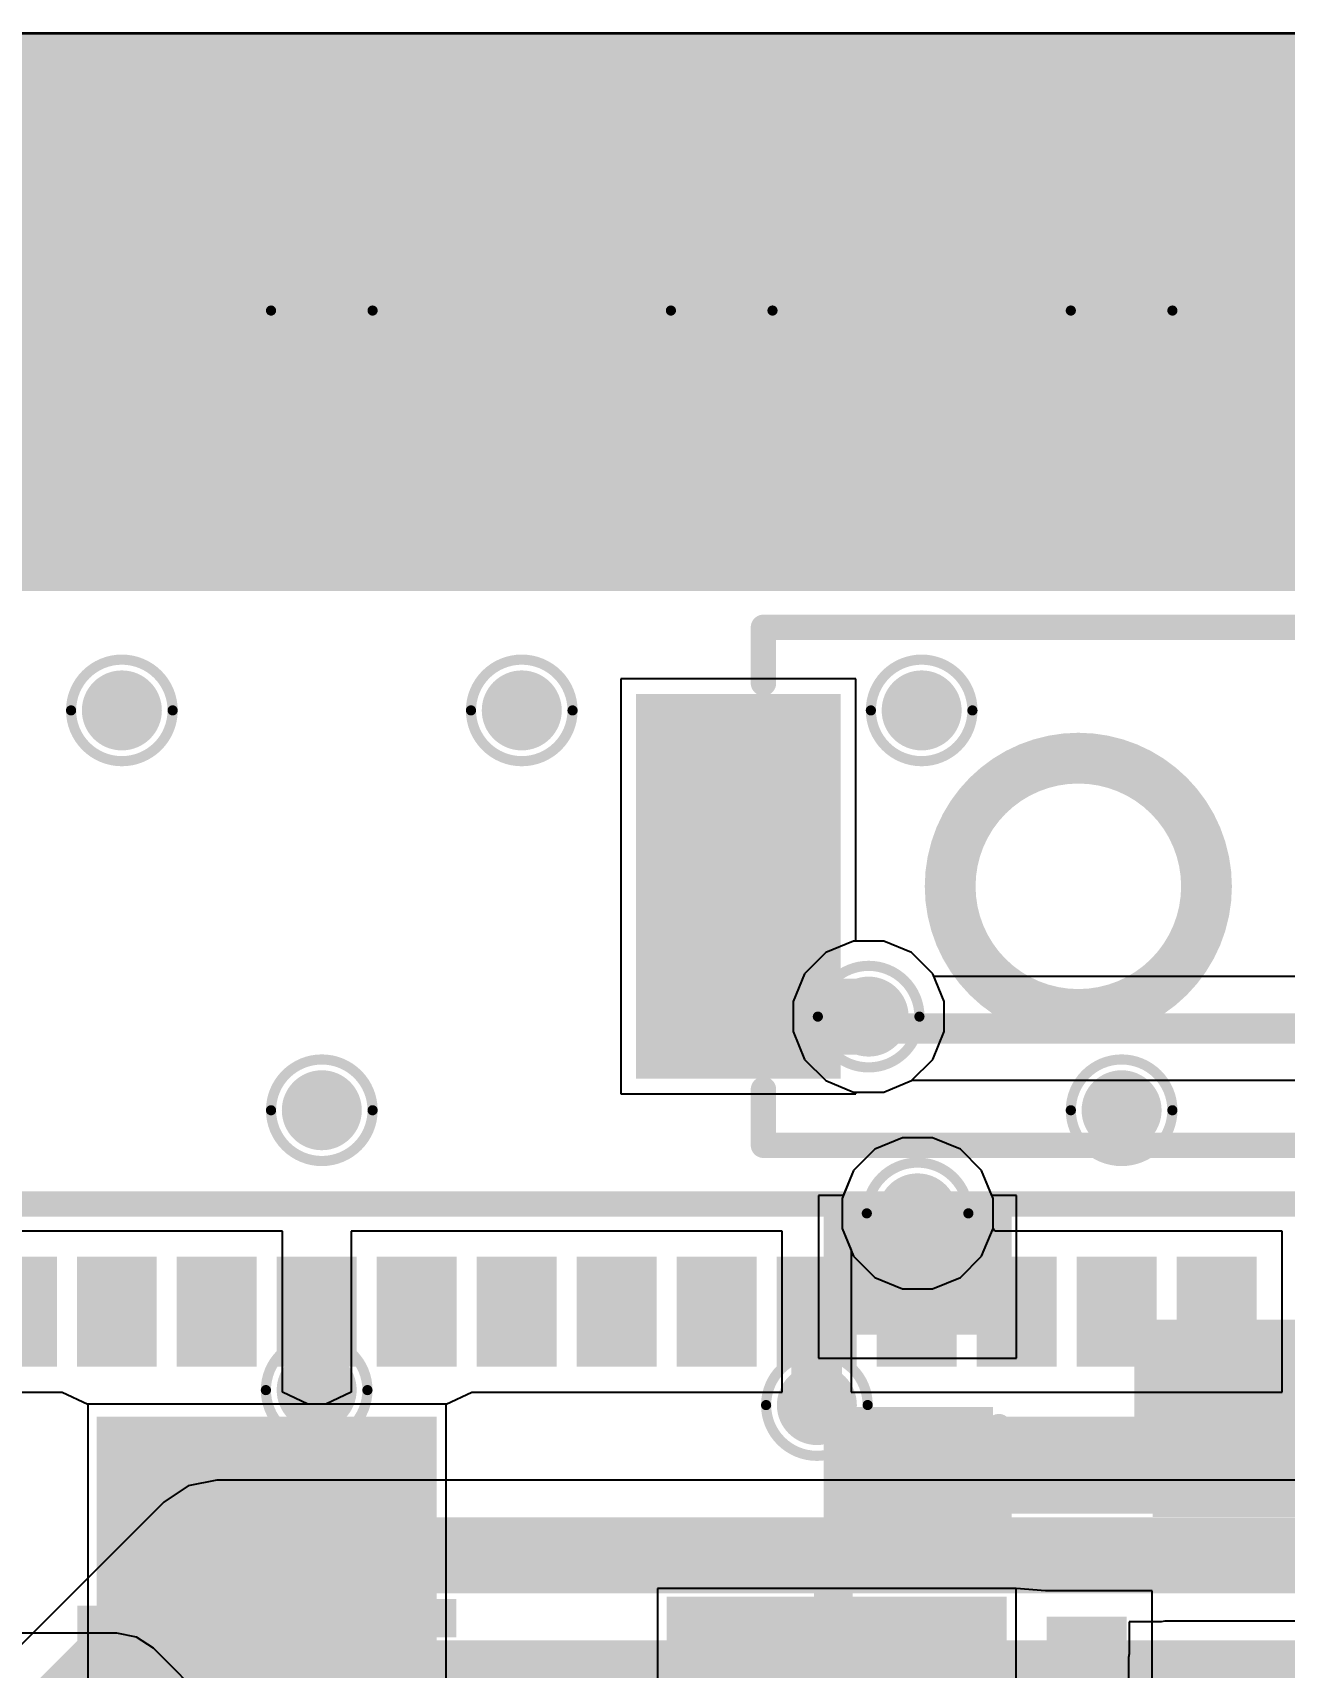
# Model space of a CAD drawing. Header units: inches. Extents: x -10 to 344, y -7 to 75.
# Drawn here: x 34.79 to 41.05, y 10.62 to 18.79 of the extents above; entities that cross this region are included whole.
import ezdxf

# ---------------------------------------------------------------- set-up
doc = ezdxf.new("R2010")
doc.units = ezdxf.units.IN
for name, color, linetype in [('Bottom Layer', 5, 'Continuous'), ('Bottom Overlay', 54, 'Continuous'), ('Bottom Paste', 16, 'Continuous'), ('Bottom Solder', 6, 'Continuous'), ('Drill Drawing', 1, 'Continuous'), ('Mid Layer 1', 16, 'Continuous'), ('Mid Layer 2', 76, 'Continuous'), ('Top Layer', 1, 'Continuous'), ('Top Overlay', 2, 'Continuous'), ('Top Paste', 8, 'Continuous'), ('Top Solder', 216, 'Continuous'), ('Via Holes', 16, 'Continuous')]:
    doc.layers.add(name, color=color, linetype=linetype)
doc.styles.add('Arial_Bold', font='', dxfattribs={"height": 0.2})
doc.styles.get('Arial_Bold').set_extended_font_data('Arial', bold=True)

# ---------------------------------------------------------------- blocks, each defined once
blk = doc.blocks.new('B3U_1000P_10')
at = {"layer": 'Top Layer'}
for points in [[(-2.10999959, 0.85999955), (-1.28999869, 0.85999955), (-1.28999869, -0.85999955), (-2.10999959, -0.85999955)], [(1.29000123, 0.85999955), (2.11000213, 0.85999955), (2.11000213, -0.85999955), (1.29000123, -0.85999955)]]:
    blk.add_hatch(color=1, dxfattribs=at).paths.add_polyline_path(points)
at = {"layer": 'Top Paste'}
for points in [[(-2.10999959, 0.85999955), (-1.28999869, 0.85999955), (-1.28999869, -0.85999955), (-2.10999959, -0.85999955)], [(1.29000123, 0.85999955), (2.11000213, 0.85999955), (2.11000213, -0.85999955), (1.29000123, -0.85999955)]]:
    blk.add_hatch(color=8, dxfattribs=at).paths.add_polyline_path(points)
at = {"layer": 'Top Solder'}
for points in [[(-2.21159959, 0.96159955), (-1.18839869, 0.96159955), (-1.18839869, -0.96159955), (-2.21159959, -0.96159955)], [(1.18840123, 0.96159955), (2.21160213, 0.96159955), (2.21160213, -0.96159955), (1.18840123, -0.96159955)]]:
    blk.add_hatch(color=216, dxfattribs=at).paths.add_polyline_path(points)
at = {"layer": 'Top Overlay'}
for points in [[(-1.5748, 1.016, 0.127, 0.127, 0), (-1.5748, 1.2954, 0.127, 0.127, 0)], [(-1.5748, 1.2954, 0.127, 0.127, 0), (1.57480254, 1.2954, 0.127, 0.127, 0)], [(1.57480254, 1.016, 0.127, 0.127, 0), (1.57480254, 1.2954, 0.127, 0.127, 0)], [(-1.5748, -1.2954, 0.127, 0.127, 0), (-1.5748, -1.016, 0.127, 0.127, 0)], [(1.57480254, -1.2954, 0.127, 0.127, 0), (1.57480254, -1.016, 0.127, 0.127, 0)], [(-1.5748, -1.2954, 0.127, 0.127, 0), (1.57480254, -1.2954, 0.127, 0.127, 0)]]:
    blk.add_lwpolyline(points, format="xyseb", dxfattribs=at)
for points in [[(-1.60655, 1.2954, 0.0635, 0.0635, 1), (-1.54305, 1.2954, 0.0635, 0.0635, 1)], [(-1.60655, 1.2954, 0.0635, 0.0635, 1), (-1.54305, 1.2954, 0.0635, 0.0635, 1)], [(1.54305254, 1.2954, 0.0635, 0.0635, 1), (1.60655254, 1.2954, 0.0635, 0.0635, 1)], [(1.54305254, 1.2954, 0.0635, 0.0635, 1), (1.60655254, 1.2954, 0.0635, 0.0635, 1)], [(-1.60655, 1.016, 0.0635, 0.0635, 1), (-1.54305, 1.016, 0.0635, 0.0635, 1)], [(1.54305254, 1.016, 0.0635, 0.0635, 1), (1.60655254, 1.016, 0.0635, 0.0635, 1)], [(0.64106806, 0, 0.254, 0.254, 1), (-0.64106806, 0, 0.254, 0.254, 1)], [(-0.7045680599999999, 0, 0.127, 0.127, 1), (-0.5775680599999999, 0, 0.127, 0.127, 1)], [(0.5775680599999999, 0, 0.127, 0.127, 1), (0.7045680599999999, 0, 0.127, 0.127, 1)], [(-1.60655, -1.016, 0.0635, 0.0635, 1), (-1.54305, -1.016, 0.0635, 0.0635, 1)], [(1.54305254, -1.016, 0.0635, 0.0635, 1), (1.60655254, -1.016, 0.0635, 0.0635, 1)], [(-1.60655, -1.2954, 0.0635, 0.0635, 1), (-1.54305, -1.2954, 0.0635, 0.0635, 1)], [(-1.60655, -1.2954, 0.0635, 0.0635, 1), (-1.54305, -1.2954, 0.0635, 0.0635, 1)], [(1.54305254, -1.2954, 0.0635, 0.0635, 1), (1.60655254, -1.2954, 0.0635, 0.0635, 1)], [(1.54305254, -1.2954, 0.0635, 0.0635, 1), (1.60655254, -1.2954, 0.0635, 0.0635, 1)]]:
    blk.add_lwpolyline(points, format="xyseb", close=True, dxfattribs=at)
blk = doc.blocks.new('NRF9151_LACA_R_30')
at = {"layer": 'Top Layer'}
for points in [[(-3.64999651, -2.04999717), (-2.04999717, -2.04999717), (-2.04999717, -3.64999651), (-3.64999651, -3.64999651)], [(-0.79999713, -2.59999607), (0.8000022099999999, -2.59999607), (0.8000022099999999, -4.54999725), (-0.79999713, -4.54999725)], [(-3.94999718, -3.24999858), (-3.94999718, -3.54999798), (-4.249996579999999, -3.54999798), (-4.249996579999999, -3.24999858)], [(-4.89999528, -5.34999819), (-4.89999528, -4.89999909), (-4.59999588, -4.89999909), (-4.59999588, -5.34999819)], [(-4.399993739999999, -5.34999819), (-4.399993739999999, -4.89999909), (-4.09999434, -4.89999909), (-4.09999434, -5.34999819)], [(-3.899969339999999, -5.34999819), (-3.899969339999999, -4.89999909), (-3.59996994, -4.89999909), (-3.59996994, -5.34999819)], [(-3.39997034, -5.34999819), (-3.39997034, -4.89999909), (-3.09997094, -4.89999909), (-3.09997094, -5.34999819)], [(-2.89997134, -5.34999819), (-2.89997134, -4.89999909), (-2.59997194, -4.89999909), (-2.59997194, -5.34999819)], [(-2.3999698, -5.34999819), (-2.3999698, -4.89999909), (-2.0999704, -4.89999909), (-2.0999704, -5.34999819)], [(-1.8999708, -5.34999819), (-1.8999708, -4.89999909), (-1.5999714, -4.89999909), (-1.5999714, -5.34999819)], [(-1.3999972, -5.34999819), (-1.3999972, -4.89999909), (-1.0999978, -4.89999909), (-1.0999978, -5.34999819)], [(-0.8999982, -5.34999819), (-0.8999982, -4.89999909), (-0.5999987999999999, -4.89999909), (-0.5999987999999999, -5.34999819)], [(-0.3999966599999999, -5.34999819), (-0.3999966599999999, -4.89999909), (-0.09999725999999998, -4.89999909), (-0.09999726000000002, -5.34999819)], [(0.10000234, -5.34999819), (0.10000234, -4.89999909), (0.40000174, -4.89999909), (0.40000174, -5.34999819)], [(0.6000038799999999, -5.34999819), (0.6000038799999999, -4.89999909), (0.9000032799999999, -4.89999909), (0.9000032799999999, -5.34999819)], [(1.10002828, -5.34999819), (1.10002828, -4.89999909), (1.40002768, -4.89999909), (1.40002768, -5.34999819)]]:
    blk.add_hatch(color=1, dxfattribs=at).paths.add_polyline_path(points)
at = {"layer": 'Top Paste'}
for points in [[(-3.64999651, -2.04999717), (-2.04999717, -2.04999717), (-2.04999717, -3.64999651), (-3.64999651, -3.64999651)], [(-0.79999713, -2.59999607), (0.8000022099999999, -2.59999607), (0.8000022099999999, -4.54999725), (-0.79999713, -4.54999725)], [(-3.94999718, -3.24999858), (-3.94999718, -3.54999798), (-4.249996579999999, -3.54999798), (-4.249996579999999, -3.24999858)], [(-4.89999528, -5.34999819), (-4.89999528, -4.89999909), (-4.59999588, -4.89999909), (-4.59999588, -5.34999819)], [(-4.399993739999999, -5.34999819), (-4.399993739999999, -4.89999909), (-4.09999434, -4.89999909), (-4.09999434, -5.34999819)], [(-3.899969339999999, -5.34999819), (-3.899969339999999, -4.89999909), (-3.59996994, -4.89999909), (-3.59996994, -5.34999819)], [(-3.39997034, -5.34999819), (-3.39997034, -4.89999909), (-3.09997094, -4.89999909), (-3.09997094, -5.34999819)], [(-2.89997134, -5.34999819), (-2.89997134, -4.89999909), (-2.59997194, -4.89999909), (-2.59997194, -5.34999819)], [(-2.3999698, -5.34999819), (-2.3999698, -4.89999909), (-2.0999704, -4.89999909), (-2.0999704, -5.34999819)], [(-1.8999708, -5.34999819), (-1.8999708, -4.89999909), (-1.5999714, -4.89999909), (-1.5999714, -5.34999819)], [(-1.3999972, -5.34999819), (-1.3999972, -4.89999909), (-1.0999978, -4.89999909), (-1.0999978, -5.34999819)], [(-0.8999982, -5.34999819), (-0.8999982, -4.89999909), (-0.5999987999999999, -4.89999909), (-0.5999987999999999, -5.34999819)], [(-0.3999966599999999, -5.34999819), (-0.3999966599999999, -4.89999909), (-0.09999725999999998, -4.89999909), (-0.09999726000000002, -5.34999819)], [(0.10000234, -5.34999819), (0.10000234, -4.89999909), (0.40000174, -4.89999909), (0.40000174, -5.34999819)], [(0.6000038799999999, -5.34999819), (0.6000038799999999, -4.89999909), (0.9000032799999999, -4.89999909), (0.9000032799999999, -5.34999819)], [(1.10002828, -5.34999819), (1.10002828, -4.89999909), (1.40002768, -4.89999909), (1.40002768, -5.34999819)]]:
    blk.add_hatch(color=8, dxfattribs=at).paths.add_polyline_path(points)
at = {"layer": 'Top Solder'}
for points in [[(-3.69999641, -1.99999727), (-1.99999727, -1.99999727), (-1.99999727, -3.69999641), (-3.69999641, -3.69999641)], [(-0.8499970299999999, -2.54999617), (0.8500021099999999, -2.54999617), (0.8500021099999999, -4.599997149999999), (-0.8499970299999999, -4.599997149999999)], [(-3.89999728, -3.19999868), (-3.89999728, -3.59999788), (-4.29999648, -3.59999788), (-4.29999648, -3.19999868)], [(-4.949995179999999, -5.39999809), (-4.949995179999999, -4.84999919), (-4.54999598, -4.84999919), (-4.54999598, -5.39999809)], [(-4.44999364, -5.39999809), (-4.44999364, -4.84999919), (-4.04999444, -4.84999919), (-4.04999444, -5.39999809)], [(-3.94996924, -5.39999809), (-3.94996924, -4.84999919), (-3.549970039999999, -4.84999919), (-3.549970039999999, -5.39999809)], [(-3.449970239999999, -5.39999809), (-3.449970239999999, -4.84999919), (-3.04997104, -4.84999919), (-3.04997104, -5.39999809)], [(-2.94997124, -5.39999809), (-2.94997124, -4.84999919), (-2.54997204, -4.84999919), (-2.54997204, -5.39999809)], [(-2.4499697, -5.39999809), (-2.4499697, -4.84999919), (-2.0499705, -4.84999919), (-2.0499705, -5.39999809)], [(-1.9499707, -5.39999809), (-1.9499707, -4.84999919), (-1.5499715, -4.84999919), (-1.5499715, -5.39999809)], [(-1.4499971, -5.39999809), (-1.4499971, -4.84999919), (-1.0499979, -4.84999919), (-1.0499979, -5.39999809)], [(-0.9499980999999998, -5.39999809), (-0.9499980999999998, -4.84999919), (-0.5499989, -4.84999919), (-0.5499989, -5.39999809)], [(-0.44999656, -5.39999809), (-0.44999656, -4.84999919), (-0.04999736, -4.84999919), (-0.04999736, -5.39999809)], [(0.05000244, -5.39999809), (0.05000244, -4.84999919), (0.4500016399999999, -4.84999919), (0.4500016399999999, -5.39999809)], [(0.5500039800000001, -5.39999809), (0.5500039800000001, -4.84999919), (0.9500031800000001, -4.84999919), (0.9500031800000001, -5.39999809)], [(1.05002838, -5.39999809), (1.05002838, -4.84999919), (1.45002758, -4.84999919), (1.45002758, -5.39999809)]]:
    blk.add_hatch(color=216, dxfattribs=at).paths.add_polyline_path(points)
at = {"layer": 'Top Overlay'}
blk.add_lwpolyline([(6.1468, -5.6642, 0.127, 0.127, 0), (-6.1468, -5.6642, 0.127, 0.127, 0)], format="xyseb", dxfattribs=at)
blk = doc.blocks.new('C___0402_B_97')
at = {"layer": 'Bottom Layer'}
for points in [[(-0.2413, 0.3175), (-0.2412999999999999, -0.3175), (-0.6985, -0.3175), (-0.6985, 0.3175)], [(0.6985, 0.3175), (0.6985, -0.3175), (0.2413, -0.3175), (0.2412999999999999, 0.3175)]]:
    blk.add_hatch(color=5, dxfattribs=at).paths.add_polyline_path(points)
at = {"layer": 'Bottom Paste'}
for points in [[(-0.2413, 0.3175), (-0.2412999999999999, -0.3175), (-0.6985, -0.3175), (-0.6985, 0.3175)], [(0.6985, 0.3175), (0.6985, -0.3175), (0.2413, -0.3175), (0.2412999999999999, 0.3175)]]:
    blk.add_hatch(color=16, dxfattribs=at).paths.add_polyline_path(points)
at = {"layer": 'Bottom Solder'}
for points in [[(-0.18130012, 0.37749988), (-0.18130012, -0.37749988), (-0.7584998799999999, -0.37749988), (-0.7584998799999999, 0.37749988)], [(0.7584998799999999, 0.37749988), (0.7584998799999999, -0.37749988), (0.18130012, -0.37749988), (0.18130012, 0.37749988)]]:
    blk.add_hatch(color=6, dxfattribs=at).paths.add_polyline_path(points)
at = {"layer": 'Bottom Overlay'}
for points in [[(-0.7874, 0.4064, 0.127, 0.127, 0), (-0.7874, -0.4064, 0.127, 0.127, 0)], [(-0.7874, 0.4064, 0.127, 0.127, 0), (-0.2794, 0.4064, 0.127, 0.127, 0)], [(0.2794, 0.4064, 0.127, 0.127, 0), (0.7874, 0.4064, 0.127, 0.127, 0)], [(0.7874, 0.4064, 0.127, 0.127, 0), (0.7874, -0.4064, 0.127, 0.127, 0)], [(-0.7874, -0.4064, 0.127, 0.127, 0), (-0.2794, -0.4064, 0.127, 0.127, 0)], [(0.2794, -0.4064, 0.127, 0.127, 0), (0.7874, -0.4064, 0.127, 0.127, 0)]]:
    blk.add_lwpolyline(points, format="xyseb", dxfattribs=at)
for points in [[(-0.8191499999999999, 0.4064, 0.0635, 0.0635, 1), (-0.7556499999999999, 0.4064, 0.0635, 0.0635, 1)], [(-0.8191499999999999, 0.4064, 0.0635, 0.0635, 1), (-0.7556499999999999, 0.4064, 0.0635, 0.0635, 1)], [(-0.31115, 0.4064, 0.0635, 0.0635, 1), (-0.24765, 0.4064, 0.0635, 0.0635, 1)], [(0.24765, 0.4064, 0.0635, 0.0635, 1), (0.31115, 0.4064, 0.0635, 0.0635, 1)], [(0.7556499999999999, 0.4064, 0.0635, 0.0635, 1), (0.8191499999999999, 0.4064, 0.0635, 0.0635, 1)], [(0.7556499999999999, 0.4064, 0.0635, 0.0635, 1), (0.8191499999999999, 0.4064, 0.0635, 0.0635, 1)], [(-0.8191499999999999, -0.4064, 0.0635, 0.0635, 1), (-0.7556499999999999, -0.4064, 0.0635, 0.0635, 1)], [(-0.8191499999999999, -0.4064, 0.0635, 0.0635, 1), (-0.7556499999999999, -0.4064, 0.0635, 0.0635, 1)], [(-0.31115, -0.4064, 0.0635, 0.0635, 1), (-0.24765, -0.4064, 0.0635, 0.0635, 1)], [(0.24765, -0.4064, 0.0635, 0.0635, 1), (0.31115, -0.4064, 0.0635, 0.0635, 1)], [(0.7556499999999999, -0.4064, 0.0635, 0.0635, 1), (0.8191499999999999, -0.4064, 0.0635, 0.0635, 1)], [(0.7556499999999999, -0.4064, 0.0635, 0.0635, 1), (0.8191499999999999, -0.4064, 0.0635, 0.0635, 1)]]:
    blk.add_lwpolyline(points, format="xyseb", close=True, dxfattribs=at)
blk = doc.blocks.new('C___0603_B_105')
at = {"layer": 'Bottom Layer'}
for points in [[(-1.143, -0.4445), (-1.143, 0.4445), (-0.3810000000000001, 0.4445), (-0.3809999999999999, -0.4445)], [(0.3810000000000001, -0.4445), (0.3809999999999999, 0.4445), (1.143, 0.4445), (1.143, -0.4445)]]:
    blk.add_hatch(color=5, dxfattribs=at).paths.add_polyline_path(points)
at = {"layer": 'Bottom Paste'}
for points in [[(-1.143, -0.4445), (-1.143, 0.4445), (-0.3810000000000001, 0.4445), (-0.3809999999999999, -0.4445)], [(0.3810000000000001, -0.4445), (0.3809999999999999, 0.4445), (1.143, 0.4445), (1.143, -0.4445)]]:
    blk.add_hatch(color=16, dxfattribs=at).paths.add_polyline_path(points)
at = {"layer": 'Bottom Solder'}
for points in [[(-1.20299988, -0.50449988), (-1.20299988, 0.5044998799999999), (-0.3210001200000001, 0.50449988), (-0.3210001199999999, -0.5044998799999999)], [(0.3210001200000001, -0.50449988), (0.3210001199999999, 0.5044998799999999), (1.20299988, 0.50449988), (1.20299988, -0.5044998799999999)]]:
    blk.add_hatch(color=6, dxfattribs=at).paths.add_polyline_path(points)
at = {"layer": 'Bottom Overlay'}
for points in [[(-1.2446, -0.5334, 0.127, 0.127, 0), (-1.2446, 0.5334, 0.127, 0.127, 0)], [(-0.4571999999999999, 0.5334, 0.127, 0.127, 0), (-1.2446, 0.5334, 0.127, 0.127, 0)], [(1.2446, 0.5334, 0.127, 0.127, 0), (0.4571999999999999, 0.5334, 0.127, 0.127, 0)], [(1.2446, -0.5334, 0.127, 0.127, 0), (1.2446, 0.5334, 0.127, 0.127, 0)], [(-0.4571999999999999, -0.5334, 0.127, 0.127, 0), (-1.2446, -0.5334, 0.127, 0.127, 0)], [(1.2446, -0.5334, 0.127, 0.127, 0), (0.4571999999999999, -0.5334, 0.127, 0.127, 0)]]:
    blk.add_lwpolyline(points, format="xyseb", dxfattribs=at)
for points in [[(-1.27635, 0.5334, 0.0635, 0.0635, 1), (-1.21285, 0.5334, 0.0635, 0.0635, 1)], [(-1.27635, 0.5334, 0.0635, 0.0635, 1), (-1.21285, 0.5334, 0.0635, 0.0635, 1)], [(-0.4889499999999999, 0.5334, 0.0635, 0.0635, 1), (-0.42545, 0.5334, 0.0635, 0.0635, 1)], [(0.42545, 0.5334, 0.0635, 0.0635, 1), (0.4889499999999999, 0.5334, 0.0635, 0.0635, 1)], [(1.21285, 0.5334, 0.0635, 0.0635, 1), (1.27635, 0.5334, 0.0635, 0.0635, 1)], [(1.21285, 0.5334, 0.0635, 0.0635, 1), (1.27635, 0.5334, 0.0635, 0.0635, 1)], [(-1.27635, -0.5334, 0.0635, 0.0635, 1), (-1.21285, -0.5334, 0.0635, 0.0635, 1)], [(-1.27635, -0.5334, 0.0635, 0.0635, 1), (-1.21285, -0.5334, 0.0635, 0.0635, 1)], [(-0.4889499999999999, -0.5334, 0.0635, 0.0635, 1), (-0.42545, -0.5334, 0.0635, 0.0635, 1)], [(0.42545, -0.5334, 0.0635, 0.0635, 1), (0.4889499999999999, -0.5334, 0.0635, 0.0635, 1)], [(1.21285, -0.5334, 0.0635, 0.0635, 1), (1.27635, -0.5334, 0.0635, 0.0635, 1)], [(1.21285, -0.5334, 0.0635, 0.0635, 1), (1.27635, -0.5334, 0.0635, 0.0635, 1)]]:
    blk.add_lwpolyline(points, format="xyseb", close=True, dxfattribs=at)

msp = doc.modelspace()

# ---------------------------------------------------------------- hatches: boundary and pattern name
at = {"layer": 'Bottom Layer'}
for points in [[(58.62359624, 16.00199492), (58.62359624, 18.7947808), (9.22589468, 18.7947808), (9.22589468, 16.00199492)], [(38.90019398, 11.38700034), (41.34291198, 11.38700034), (41.34291198, 11.87268898), (38.90019398, 11.87268898)], [(40.45391197999999, 9.906), (42.56047114, 9.906), (42.56047114, 10.668), (40.45391197999999, 10.668)]]:
    msp.add_hatch(color=5, dxfattribs=at).paths.add_polyline_path(points)
h = msp.add_hatch(color=5, dxfattribs=at)
edge = h.paths.add_edge_path()
edge.add_arc((36.23808094, 17.40506806), 0.1999996, 0, 360)
h = msp.add_hatch(color=5, dxfattribs=at)
edge = h.paths.add_edge_path()
edge.add_arc((38.23808201999999, 17.40506806), 0.1999996, 0, 360)
h = msp.add_hatch(color=5, dxfattribs=at)
edge = h.paths.add_edge_path()
edge.add_arc((40.2380831, 17.40506806), 0.1999996, 0, 360)
h = msp.add_hatch(color=5, dxfattribs=at)
edge = h.paths.add_edge_path()
edge.add_arc((35.2380804, 15.40506698), 0.1999996, 0, 360)
h = msp.add_hatch(color=5, dxfattribs=at)
edge = h.paths.add_edge_path()
edge.add_arc((37.23808148, 15.40506698), 0.1999996, 0, 360)
h = msp.add_hatch(color=5, dxfattribs=at)
edge = h.paths.add_edge_path()
edge.add_arc((39.23808256, 15.40506698), 0.1999996, 0, 360)
h = msp.add_hatch(color=5, dxfattribs=at)
edge = h.paths.add_edge_path()
edge.add_arc((38.97298022, 13.87338094), 0.1999996, 0, 360)
h = msp.add_hatch(color=5, dxfattribs=at)
edge = h.paths.add_edge_path()
edge.add_arc((36.23808094, 13.4050659), 0.1999996, 0, 360)
h = msp.add_hatch(color=5, dxfattribs=at)
edge = h.paths.add_edge_path()
edge.add_arc((40.2380831, 13.4050659), 0.1999996, 0, 360)
h = msp.add_hatch(color=5, dxfattribs=at)
edge = h.paths.add_edge_path()
edge.add_arc((39.21769398, 12.88929858), 0.1999996, 0, 360)
h = msp.add_hatch(color=5, dxfattribs=at)
edge = h.paths.add_edge_path()
edge.add_arc((36.21234566, 12.0052973), 0.1999996, 0, 360)
h = msp.add_hatch(color=5, dxfattribs=at)
edge = h.paths.add_edge_path()
edge.add_arc((38.71407294, 11.93045874), 0.1999996, 0, 360)
at = {"layer": 'Mid Layer 1'}
h = msp.add_hatch(color=16, dxfattribs=at)
edge = h.paths.add_edge_path()
edge.add_arc((36.23808094, 17.40506806), 0.1999996, 0, 360)
h = msp.add_hatch(color=16, dxfattribs=at)
edge = h.paths.add_edge_path()
edge.add_arc((38.23808201999999, 17.40506806), 0.1999996, 0, 360)
h = msp.add_hatch(color=16, dxfattribs=at)
edge = h.paths.add_edge_path()
edge.add_arc((40.2380831, 17.40506806), 0.1999996, 0, 360)
h = msp.add_hatch(color=16, dxfattribs=at)
edge = h.paths.add_edge_path()
edge.add_arc((35.2380804, 15.40506698), 0.1999996, 0, 360)
h = msp.add_hatch(color=16, dxfattribs=at)
edge = h.paths.add_edge_path()
edge.add_arc((37.23808148, 15.40506698), 0.1999996, 0, 360)
h = msp.add_hatch(color=16, dxfattribs=at)
edge = h.paths.add_edge_path()
edge.add_arc((39.23808256, 15.40506698), 0.1999996, 0, 360)
h = msp.add_hatch(color=16, dxfattribs=at)
edge = h.paths.add_edge_path()
edge.add_arc((38.97298022, 13.87338094), 0.1999996, 0, 360)
h = msp.add_hatch(color=16, dxfattribs=at)
edge = h.paths.add_edge_path()
edge.add_arc((36.23808094, 13.4050659), 0.1999996, 0, 360)
h = msp.add_hatch(color=16, dxfattribs=at)
edge = h.paths.add_edge_path()
edge.add_arc((40.2380831, 13.4050659), 0.1999996, 0, 360)
h = msp.add_hatch(color=16, dxfattribs=at)
edge = h.paths.add_edge_path()
edge.add_arc((39.21769398, 12.88929858), 0.1999996, 0, 360)
h = msp.add_hatch(color=16, dxfattribs=at)
edge = h.paths.add_edge_path()
edge.add_arc((36.21234566, 12.0052973), 0.1999996, 0, 360)
h = msp.add_hatch(color=16, dxfattribs=at)
edge = h.paths.add_edge_path()
edge.add_arc((38.71407294, 11.93045874), 0.1999996, 0, 360)
at = {"layer": 'Mid Layer 2'}
h = msp.add_hatch(color=76, dxfattribs=at)
edge = h.paths.add_edge_path()
edge.add_arc((36.23808094, 17.40506806), 0.1999996, 0, 360)
h = msp.add_hatch(color=76, dxfattribs=at)
edge = h.paths.add_edge_path()
edge.add_arc((38.23808201999999, 17.40506806), 0.1999996, 0, 360)
h = msp.add_hatch(color=76, dxfattribs=at)
edge = h.paths.add_edge_path()
edge.add_arc((40.2380831, 17.40506806), 0.1999996, 0, 360)
h = msp.add_hatch(color=76, dxfattribs=at)
edge = h.paths.add_edge_path()
edge.add_arc((35.2380804, 15.40506698), 0.1999996, 0, 360)
h = msp.add_hatch(color=76, dxfattribs=at)
edge = h.paths.add_edge_path()
edge.add_arc((37.23808148, 15.40506698), 0.1999996, 0, 360)
h = msp.add_hatch(color=76, dxfattribs=at)
edge = h.paths.add_edge_path()
edge.add_arc((39.23808256, 15.40506698), 0.1999996, 0, 360)
h = msp.add_hatch(color=76, dxfattribs=at)
edge = h.paths.add_edge_path()
edge.add_arc((38.97298022, 13.87338094), 0.1999996, 0, 360)
h = msp.add_hatch(color=76, dxfattribs=at)
edge = h.paths.add_edge_path()
edge.add_arc((36.23808094, 13.4050659), 0.1999996, 0, 360)
h = msp.add_hatch(color=76, dxfattribs=at)
edge = h.paths.add_edge_path()
edge.add_arc((40.2380831, 13.4050659), 0.1999996, 0, 360)
h = msp.add_hatch(color=76, dxfattribs=at)
edge = h.paths.add_edge_path()
edge.add_arc((39.21769398, 12.88929858), 0.1999996, 0, 360)
h = msp.add_hatch(color=76, dxfattribs=at)
edge = h.paths.add_edge_path()
edge.add_arc((36.21234566, 12.0052973), 0.1999996, 0, 360)
h = msp.add_hatch(color=76, dxfattribs=at)
edge = h.paths.add_edge_path()
edge.add_arc((38.71407294, 11.93045874), 0.1999996, 0, 360)
at = {"layer": 'Top Layer'}
for points in [[(58.62359116, 16.00199492), (58.62359116, 18.78978208), (25.65400508, 18.78978208), (25.65400508, 16.00199492)], [(38.89222091999999, 10.12259596), (38.89222091999999, 11.0702344), (38.70019184, 11.0702344), (38.70019184, 10.12259596)], [(36.6009428, 10.76825126), (36.91050784, 10.76825126), (36.91050784, 10.96028034), (36.6009428, 10.96028034)], [(35.96287448, 10.92694284), (35.01523604, 10.92694284), (35.01523604, 10.73491376), (35.96287448, 10.73491376)]]:
    msp.add_hatch(color=1, dxfattribs=at).paths.add_polyline_path(points)
h = msp.add_hatch(color=1, dxfattribs=at)
edge = h.paths.add_edge_path()
edge.add_arc((36.23808094, 17.40506806), 0.1999996, 0, 360)
h = msp.add_hatch(color=1, dxfattribs=at)
edge = h.paths.add_edge_path()
edge.add_arc((38.23808201999999, 17.40506806), 0.1999996, 0, 360)
h = msp.add_hatch(color=1, dxfattribs=at)
edge = h.paths.add_edge_path()
edge.add_arc((40.2380831, 17.40506806), 0.1999996, 0, 360)
h = msp.add_hatch(color=1, dxfattribs=at)
edge = h.paths.add_edge_path()
edge.add_arc((35.2380804, 15.40506698), 0.1999996, 0, 360)
h = msp.add_hatch(color=1, dxfattribs=at)
edge = h.paths.add_edge_path()
edge.add_arc((37.23808148, 15.40506698), 0.1999996, 0, 360)
h = msp.add_hatch(color=1, dxfattribs=at)
edge = h.paths.add_edge_path()
edge.add_arc((39.23808256, 15.40506698), 0.1999996, 0, 360)
h = msp.add_hatch(color=1, dxfattribs=at)
edge = h.paths.add_edge_path()
edge.add_arc((38.97298022, 13.87338094), 0.1999996, 0, 360)
h = msp.add_hatch(color=1, dxfattribs=at)
edge = h.paths.add_edge_path()
edge.add_arc((36.23808094, 13.4050659), 0.1999996, 0, 360)
h = msp.add_hatch(color=1, dxfattribs=at)
edge = h.paths.add_edge_path()
edge.add_arc((40.2380831, 13.4050659), 0.1999996, 0, 360)
h = msp.add_hatch(color=1, dxfattribs=at)
edge = h.paths.add_edge_path()
edge.add_arc((39.21769398, 12.88929858), 0.1999996, 0, 360)
h = msp.add_hatch(color=1, dxfattribs=at)
edge = h.paths.add_edge_path()
edge.add_arc((36.21234566, 12.0052973), 0.1999996, 0, 360)
h = msp.add_hatch(color=1, dxfattribs=at)
edge = h.paths.add_edge_path()
edge.add_arc((38.71407294, 11.93045874), 0.1999996, 0, 360)
at = {"layer": 'Via Holes'}
h = msp.add_hatch(color=7, dxfattribs=at)
edge = h.paths.add_edge_path()
edge.add_arc((36.23808094, 17.40506806), 0.0999998, 0, 360)
h = msp.add_hatch(color=7, dxfattribs=at)
edge = h.paths.add_edge_path()
edge.add_arc((38.23808201999999, 17.40506806), 0.0999998, 0, 360)
h = msp.add_hatch(color=7, dxfattribs=at)
edge = h.paths.add_edge_path()
edge.add_arc((40.2380831, 17.40506806), 0.0999998, 0, 360)
h = msp.add_hatch(color=7, dxfattribs=at)
edge = h.paths.add_edge_path()
edge.add_arc((35.2380804, 15.40506698), 0.0999998, 0, 360)
h = msp.add_hatch(color=7, dxfattribs=at)
edge = h.paths.add_edge_path()
edge.add_arc((37.23808148, 15.40506698), 0.0999998, 0, 360)
h = msp.add_hatch(color=7, dxfattribs=at)
edge = h.paths.add_edge_path()
edge.add_arc((39.23808256, 15.40506698), 0.0999998, 0, 360)
h = msp.add_hatch(color=7, dxfattribs=at)
edge = h.paths.add_edge_path()
edge.add_arc((38.97298022, 13.87338094), 0.0999998, 0, 360)
h = msp.add_hatch(color=7, dxfattribs=at)
edge = h.paths.add_edge_path()
edge.add_arc((36.23808094, 13.4050659), 0.0999998, 0, 360)
h = msp.add_hatch(color=7, dxfattribs=at)
edge = h.paths.add_edge_path()
edge.add_arc((40.2380831, 13.4050659), 0.0999998, 0, 360)
h = msp.add_hatch(color=7, dxfattribs=at)
edge = h.paths.add_edge_path()
edge.add_arc((39.21769398, 12.88929858), 0.0999998, 0, 360)
h = msp.add_hatch(color=7, dxfattribs=at)
edge = h.paths.add_edge_path()
edge.add_arc((36.21234566, 12.0052973), 0.0999998, 0, 360)
h = msp.add_hatch(color=7, dxfattribs=at)
edge = h.paths.add_edge_path()
edge.add_arc((38.71407294, 11.93045874), 0.0999998, 0, 360)

# ---------------------------------------------------------------- linework, layer by layer
at = {"layer": 'Bottom Layer'}
for p, q in [((0.25895554, 18.79118416), (58.6232127, 18.79117146)), ((38.89783178, 14.25118054), (38.75897506, 14.19366478)), ((39.04812866, 14.25118054), (38.89783178, 14.25118054)), ((39.18698538, 14.19366478), (39.04812866, 14.25118054)), ((38.75897506, 14.19366478), (38.65269638, 14.0873861)), ((39.29326406, 14.0873861), (39.18698538, 14.19366478)), ((38.65269638, 14.0873861), (38.59518062, 13.94852938)), ((39.29911368, 14.07326116), (39.29326406, 14.0873861)), ((41.53817194, 14.07326116), (39.29911368, 14.07326116)), ((38.59518062, 13.94852938), (38.59518062, 13.7982325)), ((38.59518062, 13.7982325), (38.65269638, 13.65937578)), ((38.65269638, 13.65937578), (38.75897506, 13.5530971)), ((38.75897506, 13.5530971), (38.89783178, 13.49558134)), ((38.89783178, 13.49558134), (39.04812866, 13.49558134)), ((39.04812866, 13.49558134), (39.18698538, 13.5530971)), ((39.18698538, 13.5530971), (39.18919772, 13.55530944)), ((39.18919772, 13.55530944), (41.5346896, 13.55530944)), ((39.14254554, 13.26709818), (39.00368882, 13.20958242)), ((39.29284241999999, 13.26709818), (39.14254554, 13.26709818)), ((39.43169913999999, 13.20958242), (39.29284241999999, 13.26709818)), ((39.00368882, 13.20958242), (38.89741014, 13.10330374)), ((39.53797781999999, 13.10330374), (39.43169913999999, 13.20958242)), ((38.89741014, 13.10330374), (38.8455916, 12.97819858)), ((39.58979636, 12.97819858), (39.53797781999999, 13.10330374)), ((38.8455916, 12.97819858), (38.72239397999999, 12.97819858)), ((38.72239397999999, 12.97819858), (38.72239397999999, 12.16539858)), ((39.71299398, 12.97819858), (39.58979636, 12.97819858)), ((39.71299398, 12.16539858), (39.71299398, 12.97819858)), ((38.72239397999999, 12.16539858), (39.71299398, 12.16539858)), ((40.43640629999999, 10.8458), (40.27611198, 10.8458)), ((40.27611198, 10.8458), (40.27611198, 10.68550568)), ((40.45391197999999, 10.84928234), (40.43640629999999, 10.8458)), ((42.56047368, 10.84928234), (40.45391197999999, 10.84928234)), ((35.2129979, 10.78995556), (31.23634088, 10.78995556)), ((35.31210362, 10.77024262), (35.2129979, 10.78995556)), ((35.39612174, 10.71410354), (35.31210362, 10.77024262)), ((35.70323313999999, 10.40699214), (35.39612174, 10.71410354)), ((40.27611198, 10.68550568), (40.27262964, 10.668)), ((40.27262964, 10.668), (40.27262964, 9.906))]:
    msp.add_line(p, q, dxfattribs=at)
for points in [[(38.97298022, 13.82258094, 0.1524, 0.1524, 0), (38.98127586, 13.8142853, 0.1524, 0.1524, 0)], [(38.98127586, 13.8142853, 0.1524, 0.1524, 0), (44.96859434, 13.8142853, 0.1524, 0.1524, 0)], [(39.21769398, 12.57179858, 0.1524, 0.1524, 0), (39.21769398, 12.88929858, 0.1524, 0.1524, 0)], [(40.89841198, 11.811, 0.1524, 0.1524, 0), (40.96191198, 11.811, 0.1524, 0.1524, 0)], [(40.96191198, 11.811, 0.1524, 0.1524, 0), (41.26671198, 11.5062, 0.1524, 0.1524, 0)]]:
    msp.add_lwpolyline(points, format="xyseb", dxfattribs=at)
for points in [[(38.93488022, 13.82258094, 0.0762, 0.0762, 1), (39.01108022, 13.82258094, 0.0762, 0.0762, 1)], [(38.94317586, 13.8142853, 0.0762, 0.0762, 1), (39.01937586, 13.8142853, 0.0762, 0.0762, 1)], [(38.94317586, 13.8142853, 0.0762, 0.0762, 1), (39.01937586, 13.8142853, 0.0762, 0.0762, 1)], [(39.17959397999999, 12.88929858, 0.0762, 0.0762, 1), (39.25579398, 12.88929858, 0.0762, 0.0762, 1)], [(39.17959397999999, 12.57179858, 0.0762, 0.0762, 1), (39.25579398, 12.57179858, 0.0762, 0.0762, 1)], [(40.86031198, 11.811, 0.0762, 0.0762, 1), (40.93651198, 11.811, 0.0762, 0.0762, 1)], [(40.92381198, 11.811, 0.0762, 0.0762, 1), (41.00001198, 11.811, 0.0762, 0.0762, 1)], [(40.92381198, 11.811, 0.0762, 0.0762, 1), (41.00001198, 11.811, 0.0762, 0.0762, 1)]]:
    msp.add_lwpolyline(points, format="xyseb", close=True, dxfattribs=at)
at = {"layer": 'Drill Drawing'}
for points in [[(36.49208094, 17.40506806, 0.0508, 0.0508, 1), (35.98408094, 17.40506806, 0.0508, 0.0508, 1)], [(38.49208202, 17.40506806, 0.0508, 0.0508, 1), (37.98408202, 17.40506806, 0.0508, 0.0508, 1)], [(40.4920831, 17.40506806, 0.0508, 0.0508, 1), (39.9840831, 17.40506806, 0.0508, 0.0508, 1)], [(35.97138094, 17.40506806, 0.0254, 0.0254, 1), (35.99678093999999, 17.40506806, 0.0254, 0.0254, 1)], [(36.47938094, 17.40506806, 0.0254, 0.0254, 1), (36.50478094, 17.40506806, 0.0254, 0.0254, 1)], [(37.97138202, 17.40506806, 0.0254, 0.0254, 1), (37.99678202, 17.40506806, 0.0254, 0.0254, 1)], [(38.47938202, 17.40506806, 0.0254, 0.0254, 1), (38.50478201999999, 17.40506806, 0.0254, 0.0254, 1)], [(39.9713831, 17.40506806, 0.0254, 0.0254, 1), (39.9967831, 17.40506806, 0.0254, 0.0254, 1)], [(40.4793831, 17.40506806, 0.0254, 0.0254, 1), (40.5047831, 17.40506806, 0.0254, 0.0254, 1)], [(35.4920804, 15.40506698, 0.0508, 0.0508, 1), (34.9840804, 15.40506698, 0.0508, 0.0508, 1)], [(37.49208148, 15.40506698, 0.0508, 0.0508, 1), (36.98408148, 15.40506698, 0.0508, 0.0508, 1)], [(39.49208255999999, 15.40506698, 0.0508, 0.0508, 1), (38.98408256, 15.40506698, 0.0508, 0.0508, 1)], [(34.9713804, 15.40506698, 0.0254, 0.0254, 1), (34.9967804, 15.40506698, 0.0254, 0.0254, 1)], [(35.4793804, 15.40506698, 0.0254, 0.0254, 1), (35.5047804, 15.40506698, 0.0254, 0.0254, 1)], [(36.97138148, 15.40506698, 0.0254, 0.0254, 1), (36.99678148, 15.40506698, 0.0254, 0.0254, 1)], [(37.47938148, 15.40506698, 0.0254, 0.0254, 1), (37.50478148, 15.40506698, 0.0254, 0.0254, 1)], [(38.97138256, 15.40506698, 0.0254, 0.0254, 1), (38.99678256, 15.40506698, 0.0254, 0.0254, 1)], [(39.47938256, 15.40506698, 0.0254, 0.0254, 1), (39.50478256, 15.40506698, 0.0254, 0.0254, 1)], [(39.22698022, 13.87338094, 0.0508, 0.0508, 1), (38.71898022, 13.87338094, 0.0508, 0.0508, 1)], [(38.70628022, 13.87338094, 0.0254, 0.0254, 1), (38.73168021999999, 13.87338094, 0.0254, 0.0254, 1)], [(39.21428022, 13.87338094, 0.0254, 0.0254, 1), (39.23968022, 13.87338094, 0.0254, 0.0254, 1)], [(36.49208094, 13.4050659, 0.0508, 0.0508, 1), (35.98408094, 13.4050659, 0.0508, 0.0508, 1)], [(40.4920831, 13.4050659, 0.0508, 0.0508, 1), (39.9840831, 13.4050659, 0.0508, 0.0508, 1)], [(35.97138094, 13.4050659, 0.0254, 0.0254, 1), (35.99678093999999, 13.4050659, 0.0254, 0.0254, 1)], [(36.47938094, 13.4050659, 0.0254, 0.0254, 1), (36.50478094, 13.4050659, 0.0254, 0.0254, 1)], [(39.9713831, 13.4050659, 0.0254, 0.0254, 1), (39.9967831, 13.4050659, 0.0254, 0.0254, 1)], [(40.4793831, 13.4050659, 0.0254, 0.0254, 1), (40.5047831, 13.4050659, 0.0254, 0.0254, 1)], [(39.47169398, 12.88929858, 0.0508, 0.0508, 1), (38.96369398, 12.88929858, 0.0508, 0.0508, 1)], [(38.95099398, 12.88929858, 0.0254, 0.0254, 1), (38.97639398, 12.88929858, 0.0254, 0.0254, 1)], [(39.45899398, 12.88929858, 0.0254, 0.0254, 1), (39.48439397999999, 12.88929858, 0.0254, 0.0254, 1)], [(36.46634565999999, 12.0052973, 0.0508, 0.0508, 1), (35.95834566, 12.0052973, 0.0508, 0.0508, 1)], [(38.96807294, 11.93045874, 0.0508, 0.0508, 1), (38.46007294, 11.93045874, 0.0508, 0.0508, 1)], [(35.94564566, 12.0052973, 0.0254, 0.0254, 1), (35.97104565999999, 12.0052973, 0.0254, 0.0254, 1)], [(36.45364566, 12.0052973, 0.0254, 0.0254, 1), (36.47904566, 12.0052973, 0.0254, 0.0254, 1)], [(38.44737294, 11.93045874, 0.0254, 0.0254, 1), (38.47277294, 11.93045874, 0.0254, 0.0254, 1)], [(38.95537294, 11.93045874, 0.0254, 0.0254, 1), (38.98077293999999, 11.93045874, 0.0254, 0.0254, 1)]]:
    msp.add_lwpolyline(points, format="xyseb", close=True, dxfattribs=at)
at = {"layer": 'Mid Layer 1'}
for p, q in [((0.25895554, 18.79306884), (58.6232127, 18.79305614)), ((38.89783178, 14.25118054), (38.75897506, 14.19366478)), ((39.04812866, 14.25118054), (38.89783178, 14.25118054)), ((39.18698538, 14.19366478), (39.04812866, 14.25118054)), ((38.75897506, 14.19366478), (38.65269638, 14.0873861)), ((39.29326406, 14.0873861), (39.18698538, 14.19366478)), ((38.65269638, 14.0873861), (38.59518062, 13.94852938)), ((39.35077982, 13.94852938), (39.29326406, 14.0873861)), ((38.59518062, 13.94852938), (38.59518062, 13.7982325)), ((39.35077982, 13.7982325), (39.35077982, 13.94852938)), ((38.59518062, 13.7982325), (38.65269638, 13.65937578)), ((39.29326406, 13.65937578), (39.35077982, 13.7982325)), ((38.65269638, 13.65937578), (38.75897506, 13.5530971)), ((39.18698538, 13.5530971), (39.29326406, 13.65937578)), ((38.75897506, 13.5530971), (38.89783178, 13.49558134)), ((38.89783178, 13.49558134), (39.04812866, 13.49558134)), ((39.04812866, 13.49558134), (39.18698538, 13.5530971)), ((39.14254554, 13.26709818), (39.00368882, 13.20958242)), ((39.29284241999999, 13.26709818), (39.14254554, 13.26709818)), ((39.43169913999999, 13.20958242), (39.29284241999999, 13.26709818)), ((39.00368882, 13.20958242), (38.89741014, 13.10330374)), ((39.53797781999999, 13.10330374), (39.43169913999999, 13.20958242)), ((38.89741014, 13.10330374), (38.83989438, 12.96444702)), ((39.59549358, 12.96444702), (39.53797781999999, 13.10330374)), ((38.83989438, 12.96444702), (38.83989438, 12.81415014)), ((39.59549358, 12.81415014), (39.59549358, 12.96444702)), ((38.83989438, 12.81415014), (38.89741014, 12.67529342)), ((39.53797781999999, 12.67529342), (39.59549358, 12.81415014)), ((38.89741014, 12.67529342), (39.00368882, 12.56901474)), ((39.43169913999999, 12.56901474), (39.53797781999999, 12.67529342)), ((39.00368882, 12.56901474), (39.14254554, 12.51149898)), ((39.14254554, 12.51149898), (39.29284241999999, 12.51149898)), ((39.29284241999999, 12.51149898), (39.43169913999999, 12.56901474))]:
    msp.add_line(p, q, dxfattribs=at)
at = {"layer": 'Mid Layer 2'}
for p, q in [((0.25895554, 18.79494082), (58.62319999999999, 18.79492812)), ((38.89783178, 14.25118054), (38.75897506, 14.19366478)), ((39.04812866, 14.25118054), (38.89783178, 14.25118054)), ((39.18698538, 14.19366478), (39.04812866, 14.25118054)), ((38.75897506, 14.19366478), (38.65269638, 14.0873861)), ((39.29326406, 14.0873861), (39.18698538, 14.19366478)), ((38.65269638, 14.0873861), (38.59518062, 13.94852938)), ((39.35077982, 13.94852938), (39.29326406, 14.0873861)), ((38.59518062, 13.94852938), (38.59518062, 13.7982325)), ((39.35077982, 13.7982325), (39.35077982, 13.94852938)), ((38.59518062, 13.7982325), (38.65269638, 13.65937578)), ((39.29326406, 13.65937578), (39.35077982, 13.7982325)), ((38.65269638, 13.65937578), (38.75897506, 13.5530971)), ((39.18698538, 13.5530971), (39.29326406, 13.65937578)), ((38.75897506, 13.5530971), (38.89783178, 13.49558134)), ((38.89783178, 13.49558134), (39.04812866, 13.49558134)), ((39.04812866, 13.49558134), (39.18698538, 13.5530971)), ((39.14254554, 13.26709818), (39.00368882, 13.20958242)), ((39.29284241999999, 13.26709818), (39.14254554, 13.26709818)), ((39.43169913999999, 13.20958242), (39.29284241999999, 13.26709818)), ((39.00368882, 13.20958242), (38.89741014, 13.10330374)), ((39.53797781999999, 13.10330374), (39.43169913999999, 13.20958242)), ((38.89741014, 13.10330374), (38.83989438, 12.96444702)), ((39.59549358, 12.96444702), (39.53797781999999, 13.10330374)), ((38.83989438, 12.96444702), (38.83989438, 12.81415014)), ((39.59549358, 12.81415014), (39.59549358, 12.96444702)), ((38.83989438, 12.81415014), (38.89741014, 12.67529342)), ((39.53797781999999, 12.67529342), (39.59549358, 12.81415014)), ((38.89741014, 12.67529342), (39.00368882, 12.56901474)), ((39.43169913999999, 12.56901474), (39.53797781999999, 12.67529342)), ((39.00368882, 12.56901474), (39.14254554, 12.51149898)), ((39.14254554, 12.51149898), (39.29284241999999, 12.51149898)), ((39.29284241999999, 12.51149898), (39.43169913999999, 12.56901474)), ((35.71313914, 11.5546378), (35.5694361, 11.52605264)), ((43.81697612, 11.5546378), (35.71313914, 11.5546378)), ((35.5694361, 11.52605264), (35.44761008, 11.44465326)), ((35.44761008, 11.44465326), (33.882584, 9.87962464))]:
    msp.add_line(p, q, dxfattribs=at)
for points in [[(34.03812598, 9.5041085, 0.3809999999999999, 0.3809999999999999, 0), (35.71313914, 11.17912166, 0.3809999999999999, 0.3809999999999999, 0)], [(35.71313914, 11.17912166, 0.3809999999999999, 0.3809999999999999, 0), (47.83279485999999, 11.17912166, 0.3809999999999999, 0.3809999999999999, 0)], [(34.34933694, 8.976987379999999, 0.3809999999999999, 0.3809999999999999, 0), (35.93509958, 10.56275002, 0.3809999999999999, 0.3809999999999999, 0)], [(35.93509958, 10.56275002, 0.3809999999999999, 0.3809999999999999, 0), (48.1368735, 10.56275002, 0.3809999999999999, 0.3809999999999999, 0)]]:
    msp.add_lwpolyline(points, format="xyseb", dxfattribs=at)
for points in [[(35.61788914, 11.17912166, 0.1905, 0.1905, 1), (35.80838914, 11.17912166, 0.1905, 0.1905, 1)], [(35.61788914, 11.17912166, 0.1905, 0.1905, 1), (35.80838914, 11.17912166, 0.1905, 0.1905, 1)], [(35.83984958, 10.56275002, 0.1905, 0.1905, 1), (36.03034958, 10.56275002, 0.1905, 0.1905, 1)], [(35.83984958, 10.56275002, 0.1905, 0.1905, 1), (36.03034958, 10.56275002, 0.1905, 0.1905, 1)]]:
    msp.add_lwpolyline(points, format="xyseb", close=True, dxfattribs=at)
at = {"layer": 'Top Layer'}
for p, q in [((25.4729869, 18.79493574), (58.62319999999999, 18.79492812)), ((38.90946752, 15.5629991), (37.73386916, 15.5629991)), ((37.73386916, 15.5629991), (37.73386916, 13.48740254)), ((38.90946752, 14.25118054), (38.90946752, 15.5629991)), ((39.04812866, 14.25118054), (38.90946752, 14.25118054)), ((39.18698538, 14.19366478), (39.04812866, 14.25118054)), ((39.29326406, 14.0873861), (39.18698538, 14.19366478)), ((39.35077982, 13.94852938), (39.29326406, 14.0873861)), ((39.35077982, 13.7982325), (39.35077982, 13.94852938)), ((39.29326406, 13.65937578), (39.35077982, 13.7982325)), ((39.18698538, 13.5530971), (39.29326406, 13.65937578)), ((38.90946752, 13.48740254), (38.90946752, 13.49558134)), ((38.90946752, 13.49558134), (39.04812866, 13.49558134)), ((39.04812866, 13.49558134), (39.18698538, 13.5530971)), ((37.73386916, 13.48740254), (38.90946752, 13.48740254)), ((39.14254554, 13.26709818), (39.00368882, 13.20958242)), ((39.29284241999999, 13.26709818), (39.14254554, 13.26709818)), ((39.43169913999999, 13.20958242), (39.29284241999999, 13.26709818)), ((39.00368882, 13.20958242), (38.89741014, 13.10330374)), ((39.53797781999999, 13.10330374), (39.43169913999999, 13.20958242)), ((38.89741014, 13.10330374), (38.83989438, 12.96444702)), ((39.59549358, 12.96444702), (39.53797781999999, 13.10330374)), ((38.83989438, 12.96444702), (38.83989438, 12.81415014)), ((39.59549358, 12.81415268), (39.59549358, 12.96444702)), ((36.0406696, 12.80039604), (34.38504425999999, 12.80039604)), ((36.0406696, 12.08695576), (36.0406696, 12.80039604)), ((36.38507074, 12.80039604), (36.3850682, 11.99480202)), ((38.54064174, 12.80039604), (36.38507074, 12.80039604)), ((38.54064174, 11.99479948), (38.54064174, 12.80039604)), ((38.83989438, 12.81415014), (38.88504287999999, 12.70515112)), ((39.60468583999999, 12.80039604), (39.59549358, 12.81415268)), ((41.04066722, 12.80039604), (39.60468583999999, 12.80039604)), ((41.04066722, 11.99479948), (41.04066722, 12.80039604)), ((38.88504287999999, 12.70515112), (38.88504287999999, 11.99479948)), ((36.04067214, 11.99480202), (36.0406696, 12.08695576)), ((34.38504425999999, 11.99479948), (34.94024254, 11.99479948)), ((34.94024254, 11.99479948), (35.06768704, 11.93455068)), ((36.16811664, 11.93455322), (36.04067214, 11.99480202)), ((36.3850682, 11.99480202), (36.2576237, 11.93455322)), ((36.86054604, 11.93455068), (36.98799054, 11.99479948)), ((36.98799054, 11.99479948), (38.54064174, 11.99479948)), ((38.88504287999999, 11.99479948), (41.04066722, 11.99479948)), ((35.06768704, 11.93455068), (35.06768958, 11.84239694)), ((35.06768958, 11.93455322), (35.06768958, 9.75246462)), ((36.8605435, 11.93455322), (35.06768958, 11.93455322)), ((36.2576237, 11.93455322), (36.16811664, 11.93455322)), ((36.8605435, 9.75246462), (36.8605435, 11.93455322)), ((36.8605435, 11.84239694), (36.86054604, 11.93455068)), ((35.06768958, 11.84239694), (35.06768958, 9.895598699999999)), ((36.8605435, 9.894564919999999), (36.8605435, 11.84239694)), ((37.91768896, 11.0128558), (37.91768896, 9.22836356)), ((39.71054288, 11.0128558), (37.91768896, 11.0128558)), ((39.58782786, 11.0128558), (37.91768896, 11.0128558)), ((37.91768896, 11.0128558), (37.91768896, 9.22836356)), ((39.71054288, 11.01285834), (39.58782786, 11.0128558)), ((39.85777144, 11.0003971), (39.71054288, 11.01285834)), ((39.71054288, 9.22836356), (39.71054288, 11.0128558)), ((40.39066852, 11.0003971), (39.85777144, 11.0003971)), ((40.39066852, 9.79479626), (40.39066852, 11.0003971))]:
    msp.add_line(p, q, dxfattribs=at)
for points in [[(38.32166834, 14.15638266, 0.254, 0.254, 0), (38.32166834, 14.52520082, 0.254, 0.254, 0)], [(38.32166834, 14.15638266, 0.254, 0.254, 0), (38.65547006, 13.82258094, 0.254, 0.254, 0)], [(38.65547006, 13.87338094, 0.3809999999999999, 0.3809999999999999, 0), (38.97298022, 13.87338094, 0.3809999999999999, 0.3809999999999999, 0)], [(39.21769398, 12.40244916, 0.254, 0.254, 0), (39.21769398, 12.78769858, 0.254, 0.254, 0)], [(36.2128689, 12.39759776, 0.254, 0.254, 0), (36.21339214, 12.398121, 0.254, 0.254, 0)], [(36.2128689, 12.00582054, 0.254, 0.254, 0), (36.2128689, 12.39759776, 0.254, 0.254, 0)], [(38.71284358, 12.39759776, 0.254, 0.254, 0), (38.71345826, 12.39698308, 0.254, 0.254, 0)], [(38.71345826, 11.93107342, 0.254, 0.254, 0), (38.71345826, 12.39698308, 0.254, 0.254, 0)], [(39.21284257999999, 12.39759776, 0.1524, 0.1524, 0), (39.21769398, 12.40244916, 0.1524, 0.1524, 0)], [(36.21234566, 12.0052973, 0.254, 0.254, 0), (36.2128689, 12.00582054, 0.254, 0.254, 0)], [(38.71345826, 11.93107342, 0.254, 0.254, 0), (38.71407294, 11.93045874, 0.254, 0.254, 0)]]:
    msp.add_lwpolyline(points, format="xyseb", dxfattribs=at)
for points in [[(38.25816834, 14.52520082, 0.127, 0.127, 1), (38.38516833999999, 14.52520082, 0.127, 0.127, 1)], [(38.25816834, 14.15638266, 0.127, 0.127, 1), (38.38516833999999, 14.15638266, 0.127, 0.127, 1)], [(38.25816834, 14.15638266, 0.127, 0.127, 1), (38.38516833999999, 14.15638266, 0.127, 0.127, 1)], [(38.56022006, 13.87338094, 0.1905, 0.1905, 1), (38.75072006, 13.87338094, 0.1905, 0.1905, 1)], [(38.87773022, 13.87338094, 0.1905, 0.1905, 1), (39.06823022, 13.87338094, 0.1905, 0.1905, 1)], [(38.59197005999999, 13.82258094, 0.127, 0.127, 1), (38.71897006, 13.82258094, 0.127, 0.127, 1)], [(39.15419398, 12.78769858, 0.127, 0.127, 1), (39.28119398, 12.78769858, 0.127, 0.127, 1)], [(36.1493689, 12.39759776, 0.127, 0.127, 1), (36.27636889999999, 12.39759776, 0.127, 0.127, 1)], [(36.1493689, 12.39759776, 0.127, 0.127, 1), (36.27636889999999, 12.39759776, 0.127, 0.127, 1)], [(36.14989214, 12.398121, 0.127, 0.127, 1), (36.27689214, 12.398121, 0.127, 0.127, 1)], [(38.64934358, 12.39759776, 0.127, 0.127, 1), (38.77634358, 12.39759776, 0.127, 0.127, 1)], [(38.64995826, 12.39698308, 0.127, 0.127, 1), (38.77695826, 12.39698308, 0.127, 0.127, 1)], [(38.64995826, 12.39698308, 0.127, 0.127, 1), (38.77695826, 12.39698308, 0.127, 0.127, 1)], [(39.15419398, 12.40244916, 0.127, 0.127, 1), (39.28119398, 12.40244916, 0.127, 0.127, 1)], [(39.17474258, 12.39759776, 0.0762, 0.0762, 1), (39.25094258, 12.39759776, 0.0762, 0.0762, 1)], [(39.17959397999999, 12.40244916, 0.0762, 0.0762, 1), (39.25579398, 12.40244916, 0.0762, 0.0762, 1)], [(36.14884566, 12.0052973, 0.127, 0.127, 1), (36.27584565999999, 12.0052973, 0.127, 0.127, 1)], [(36.1493689, 12.00582054, 0.127, 0.127, 1), (36.27636889999999, 12.00582054, 0.127, 0.127, 1)], [(36.1493689, 12.00582054, 0.127, 0.127, 1), (36.27636889999999, 12.00582054, 0.127, 0.127, 1)], [(38.64995826, 11.93107342, 0.127, 0.127, 1), (38.77695826, 11.93107342, 0.127, 0.127, 1)], [(38.64995826, 11.93107342, 0.127, 0.127, 1), (38.77695826, 11.93107342, 0.127, 0.127, 1)], [(38.65057294, 11.93045874, 0.127, 0.127, 1), (38.77757294, 11.93045874, 0.127, 0.127, 1)]]:
    msp.add_lwpolyline(points, format="xyseb", close=True, dxfattribs=at)

# ---------------------------------------------------------------- block references
msp.add_blockref('B3U_1000P_10', (40.02166748, 14.52520082))
for name, p, rotation in [('NRF9151_LACA_R_30', (35.96287194, 7.272599119999999), 180), ('C___0402_B_97', (39.21769398, 12.10189858), 90), ('C___0603_B_105', (40.89841198, 11.049), 270)]:
    msp.add_blockref(name, p, dxfattribs=dict(rotation=rotation))

# ---------------------------------------------------------------- texts
at = {"layer": 'Top Overlay', "style": 'Arial_Bold'}
msp.add_text('RESET', height=1.27, rotation=360, dxfattribs=at).set_placement((38.1088138, 16.28543098))

doc.saveas('drawing.dxf')
